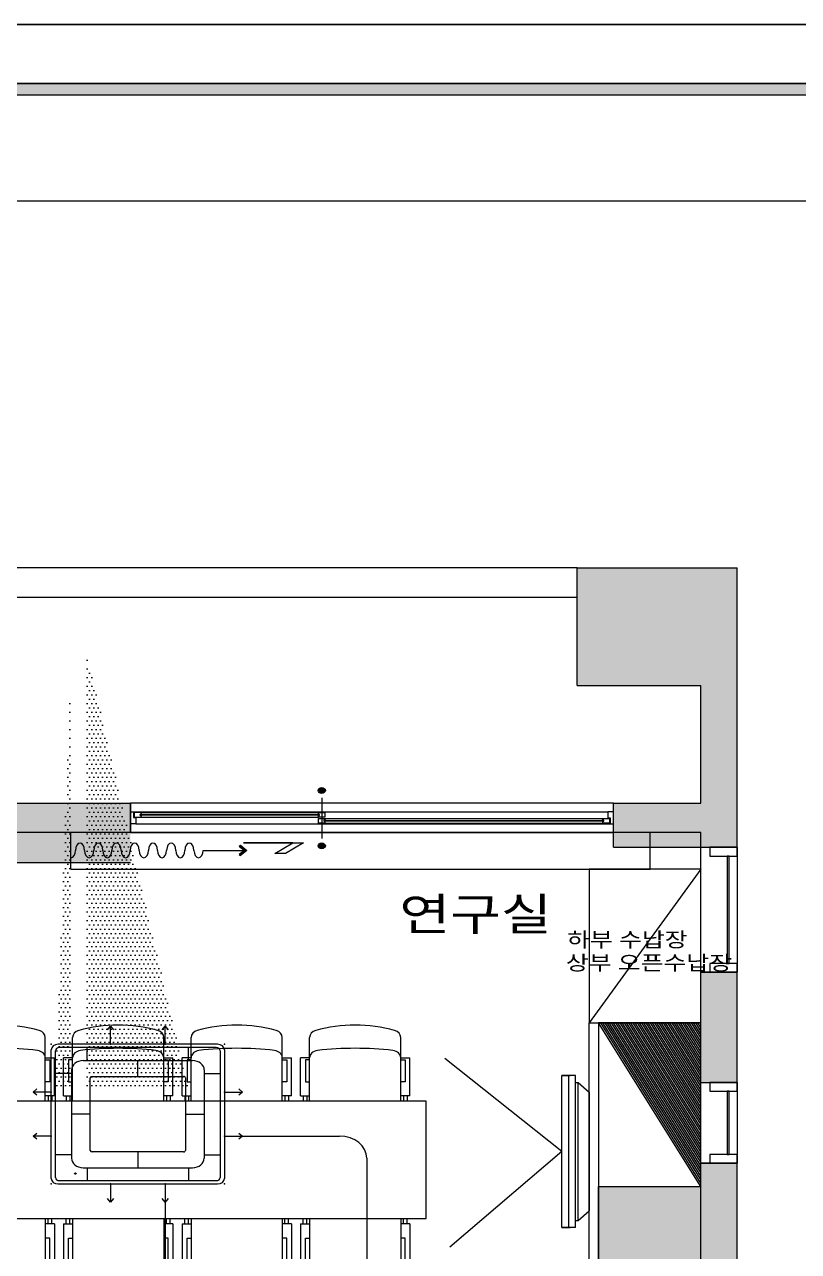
# Model space of a CAD drawing. Extents: x 11551484 to 2613213153046, y -2602833546311 to 14142.
# Drawn here: x 1302464178022 to 1302945120093, y -1300939461272 to -1300177380088 of the extents above; entities that cross this region are included whole.
import ezdxf
from ezdxf.enums import TextEntityAlignment as Align

# ---------------------------------------------------------------- set-up
doc = ezdxf.new("R2010")
doc.units = 0
doc.header["$LTSCALE"] = 1000
doc.header["$MEASUREMENT"] = 0
doc.header["$PDMODE"] = 35
doc.layers.get('0').update_dxf_attribs({"linetype": 'CONTINUOUS'})
doc.layers.get('DEFPOINTS').update_dxf_attribs({"linetype": 'CONTINUOUS'})
doc.layers.add('01-15活动家俱', color=136, linetype='CONTINUOUS', lineweight=15)
for name, color, linetype in [('01. F-소품', 3, 'CONTINUOUS'), ('03-TEXT', 3, 'CONTINUOUS'), ('2CONTINUOUS', 2, 'CONTINUOUS'), ('3 가구-붙박이', 6, 'CONTINUOUS'), ('8.패턴선', 8, 'CONTINUOUS'), ('C-WIN', 4, 'CONTINUOUS'), ('CO-DOOR', 8, 'CONTINUOUS'), ('DVM_DRAIN', 5, 'CONTINUOUS'), ('DVM_FLOOR', 2, 'CONTINUOUS'), ('DVM_INDOOR', 7, 'CONTINUOUS'), ('DVM_PIPE', 3, 'CONTINUOUS'), ('DVM_ROOM', 2, 'CONTINUOUS'), ('DVM_UNIT_BP', 7, 'CONTINUOUS'), ('DVM_UNIT_DP', 4, 'CONTINUOUS'), ('DVM_UNIT_LP', 3, 'CONTINUOUS'), ('F-SYM', 7, 'CONTINUOUS'), ('FINISH', 6, 'CONTINUOUS'), ('FORM(YOURNAME)-11', 1, 'CONTINUOUS'), ('PUB_HATCH', 8, 'CONTINUOUS'), ('wall', 3, 'CONTINUOUS')]:
    doc.layers.add(name, color=color, linetype=linetype)
doc.styles.add('YOURNAME', font='HY울릉도M.TTF')
doc.styles.add('맑은 고딕', font='malgun.ttf')
pattern_1 = [(45, (-34694.73136349209, 110.657652541995), (-35.35533905932738, 35.35533905932738), [])]

# ---------------------------------------------------------------- blocks, each defined once
blk = doc.blocks.new('FORM-PLAN')
at = {"layer": 'FORM(YOURNAME)-11'}
h = blk.add_hatch(color=256, dxfattribs=at)
h.dxf.hatch_style = 1
h.paths.add_polyline_path([(-71444.19472955167, 55115.20299354196), (10555.80527044833, 55115.20299354196), (10555.80527044833, 54915.20299354196), (-71444.19472955167, 54915.20299354196)])
h.paths.add_polyline_path([(-71444.19472955167, -2084.797006458044), (10555.80527044833, -2084.797006458044), (10555.80527044833, -2284.797006458044), (-71444.19472955167, -2284.797006458044)])
at = {"layer": 'DEFPOINTS', "color": 158}
blk.add_lwpolyline([(-71444.19472955167, -2284.797006458044), (10555.80527044833, -2284.797006458044), (10555.80527044833, 55115.20299354196), (-71444.19472955167, 55115.20299354196)], close=True, dxfattribs=at)
at = {"layer": 'DEFPOINTS'}
blk.add_lwpolyline([(-69444.19472955167, 53115.20299354196), (-64.19472955167294, 53115.20299354196), (-64.19472955167294, 1215.202993541956), (-69444.19472955167, 1215.202993541956)], close=True, dxfattribs=at)
at = {"layer": 'FORM(YOURNAME)-11', "color": 250}
blk.add_lwpolyline([(-72444.19472955167, -3284.797006458044), (11555.80527044833, -3284.797006458044), (11555.80527044833, 56115.20299354196), (-72444.19472955167, 56115.20299354196)], close=True, dxfattribs=at)
at = {"layer": 'FORM(YOURNAME)-11'}
blk.add_lwpolyline([(-71444.19472955167, 55115.20299354196), (10555.80527044833, 55115.20299354196), (10555.80527044833, 54915.20299354196), (-71444.19472955167, 54915.20299354196)], close=True, dxfattribs=at)
at = {"layer": 'FORM(YOURNAME)-11', "color": 3, "style": 'YOURNAME'}
for tag, height, p in [('1', 450.5000000000001, (9905.305270452052, 18187.70299354196)), ('2', 450.5000000000001, (9905.305270452052, 17544.13156496733)), ('3', 450.5000000000001, (9905.305270452052, 16256.98870782554)), ('4', 450.5000000000001, (9905.305270452052, 14326.27442210913)), ('5', 514.8571428571429, (9905.305270452052, 12009.41727925837)), ('6', 514.8571428571429, (9905.305270452052, 9756.91727925837)), ('7', 514.8571428571429, (9905.305270452052, 7504.41727925837)), ('8', 514.8571428571429, (9905.305270452052, 5251.91727925837)), ('9', 514.8571428571429, (9905.305270452052, 2999.41727925837)), ('10', 514.8571428571429, (5655.016930028796, 811.274422109127)), ('11', 514.8571428571429, (9905.305270452052, 746.9172792583704)), ('12', 514.8571428571429, (5655.016930028796, -1441.225577890873)), ('13', 514.8571428571429, (9905.305270452052, -1441.225577890873))]:
    blk.add_attdef(tag, text='', height=height, dxfattribs=at).set_placement(p, align=Align.MIDDLE_RIGHT)
blk = doc.blocks.new('FFSFDF')
at = {"layer": '01. F-소품'}
blk.add_hatch(color=8, dxfattribs=at).paths.add_polyline_path([(1567672.875535599, 1746751.144263355), (1567679.946603411, 1746744.073195543), (1567715.30194247, 1746779.428534603), (1567679.946603411, 1746814.783873662), (1567672.875535599, 1746807.71280585), (1567701.159806846, 1746779.428534603)])
at = {"layer": '01. F-소품', "color": 8}
for p, q in [((1567672.875535599, 1746807.71280585), (1567679.946603411, 1746814.783873662)), ((1567474.763190625, 1746779.428534603), (1567701.159806846, 1746779.428534603)), ((1567672.875535599, 1746751.144263355), (1567679.946603411, 1746744.073195543))]:
    blk.add_line(p, q, dxfattribs=at)
for points in [[(1567672.875535599, 1746807.71280585), (1567701.159806846, 1746779.428534603), (1567672.875535599, 1746751.144263355)], [(1567679.946603411, 1746814.783873662), (1567715.30194247, 1746779.428534603), (1567679.946603411, 1746744.073195543)]]:
    blk.add_lwpolyline(points, dxfattribs=at)
for centre, start_param, end_param in [((1566799.763190625, 1746779.428534603), 1.570796326794897, 4.71238898038469), ((1566899.763190625, 1746779.428534603), 1.570796326794897, 4.71238898038469), ((1566999.763190625, 1746779.428534603), 1.570796326794897, 4.71238898038469), ((1567099.763190625, 1746779.428534603), 1.570796326794897, 4.71238898038469), ((1567199.763190625, 1746779.428534603), 1.570796326794897, 4.71238898038469), ((1567299.763190625, 1746779.428534603), 1.570796326794897, 4.71238898038469), ((1567399.763190625, 1746779.428534603), 1.570796326794897, 4.71238898038469), ((1566749.763190625, 1746779.428534603), 6.283185307179586, 7.853981633974483), ((1566849.763190625, 1746779.428534603), 4.71238898038469, 7.853981633974483), ((1566949.763190625, 1746779.428534603), 4.71238898038469, 7.853981633974483), ((1567049.763190625, 1746779.428534603), 4.71238898038469, 7.853981633974483), ((1567149.763190625, 1746779.428534603), 4.71238898038469, 7.853981633974483), ((1567249.763190625, 1746779.428534603), 4.71238898038469, 7.853981633974483), ((1567349.763190625, 1746779.428534603), 4.71238898038469, 7.853981633974483), ((1567449.763190625, 1746779.428534603), 4.71238898038469, 7.853981633974483)]:
    blk.add_ellipse(centre, major_axis=(-3.061616997868383e-15, -50), ratio=0.5, start_param=start_param, end_param=end_param, dxfattribs=at)
blk = doc.blocks.new('flooor')
at = {"layer": '8.패턴선', "ltscale": 30}
h = blk.add_hatch(color=256, dxfattribs=at)
h.dxf.hatch_style = 1
h.paths.add_polyline_path([(11507656.7974163, -14172891.8045588), (11491856.7974163, -14172891.8045588), (11491856.7974163, -14188496.8045588), (11492056.79741629, -14188496.8045588), (11492056.7974163, -14187881.8045588), (11492216.7974163, -14187881.8045588), (11492216.7974163, -14187096.8045588), (11492056.7974163, -14187096.8045588), (11492056.7974163, -14177741.8045588), (11494956.7974163, -14177741.8045588), (11494956.7974163, -14177541.8045588), (11492056.7974163, -14177541.8045588), (11492056.7974163, -14173091.8045588), (11494756.7974163, -14173091.8045588), (11494756.79741629, -14176541.8045588), (11494956.79741629, -14176541.8045588), (11494956.7974163, -14173091.8045588), (11500056.79741629, -14173091.8045588), (11500056.7974163, -14176141.8045588), (11500256.7974163, -14176141.8045588), (11500256.79741629, -14173091.8045588), (11503456.79741629, -14173091.8045588), (11503456.7974163, -14176141.8045588), (11503656.7974163, -14176141.8045588), (11503656.7974163, -14175391.8045588), (11504256.7974163, -14175391.80455879), (11504256.7974163, -14175302.32121792), (11504246.7974163, -14175302.32121792), (11504246.7974163, -14175262.32121792), (11504256.7974163, -14175191.8045588), (11503656.79741629, -14175191.8045588), (11503656.7974163, -14173091.8045588), (11505856.7974163, -14173091.8045588), (11505856.7974163, -14175191.8045588), (11505256.7974163, -14175191.8045588), (11505256.7974163, -14175262.32121792), (11505266.7974163, -14175262.32121792), (11505266.7974163, -14175316.8045588), (11505256.7974163, -14175316.8045588), (11505256.7974163, -14175391.8045588), (11506056.79741629, -14175391.8045588), (11506056.7974163, -14174896.8045588), (11509204.79741629, -14174896.8045588), (11509204.79741629, -14174491.8045588), (11506056.7974163, -14174491.8045588), (11506056.7974163, -14173091.8045588), (11507656.7974163, -14173091.8045588)])
h.paths.add_polyline_path([(11499856.7974163, -14177741.8045588), (11504356.7974163, -14177741.8045588), (11504356.7974163, -14177541.8045588), (11499106.7974163, -14177541.8045588), (11499106.7974163, -14177566.8045588), (11499106.7974163, -14177716.8045588), (11499106.7974163, -14177741.8045588), (11499106.7974163, -14177991.8045588), (11499856.7974163, -14177991.8045588)], flags=17)
h.paths.add_polyline_path([(11506136.79741629, -14177541.8045588), (11505856.79741629, -14177541.8045588), (11505356.7974163, -14177541.8045588), (11505356.7974163, -14177741.8045588), (11505356.7974163, -14178051.8045588), (11506136.79741629, -14178051.8045588)], flags=17)
h.paths.add_polyline_path([(11512534.7974163, -14172891.8045588), (11511656.7974163, -14172891.8045588), (11511656.7974163, -14173091.8045588), (11511656.7974163, -14173691.8045588), (11512334.7974163, -14173691.8045588), (11512334.7974163, -14174491.8045588), (11511854.79741629, -14174491.8045588), (11511854.79741629, -14174791.8045588), (11512334.7974163, -14174791.8045588), (11512334.7974163, -14174791.8045588), (11512534.7974163, -14174791.8045588)])
h.paths.add_polyline_path([(11512534.7974163, -14175641.8045588), (11512384.79741628, -14175641.8045588), (11512334.7974163, -14175641.8045588), (11512334.79741629, -14176391.8045588), (11512534.7974163, -14176391.8045588)])
h.paths.add_polyline_path([(11512534.7974163, -14176941.8045588), (11512384.7974163, -14176941.8045588), (11512334.79741629, -14176941.8045588), (11512334.7974163, -14177100.8045588), (11511772.7974163, -14177100.8045588), (11511772.7974163, -14177941.8045588), (11512334.7974163, -14177941.8045588), (11512334.7974163, -14178041.8045588), (11512534.7974163, -14178041.8045588)])
h.paths.add_polyline_path([(11512534.7974163, -14179271.8045588), (11512384.7974163, -14179271.8045588), (11512334.7974163, -14179271.8045588), (11512334.7974163, -14179836.8045588), (11512534.7974163, -14179836.8045588)])
h.paths.add_polyline_path([(11512256.7974163, -14184446.8045588), (11511656.7974163, -14184446.8045588), (11511656.7974163, -14185146.8045588), (11512256.7974163, -14185146.8045588)])
h.paths.add_polyline_path([(11507213.7974163, -14187066.8045588), (11506733.7974163, -14187066.8045588), (11506733.7974163, -14187846.8045588), (11507213.7974163, -14187846.8045588)], flags=17)
h.paths.add_polyline_path([(11499706.7974163, -14186781.8045588), (11499221.7974163, -14186781.8045588), (11499221.7974163, -14187556.8045588), (11499706.7974163, -14187556.8045588)], flags=17)
at = {"layer": 'C-WIN', "ltscale": 30}
h = blk.add_hatch(color=256, dxfattribs=at)
h.dxf.hatch_style = 1
edge = h.paths.add_edge_path()
edge.add_arc((11510254.79741629, -14174405.67259649), 20, 0, 360)
h = blk.add_hatch(color=256, dxfattribs=at)
h.dxf.hatch_style = 1
edge = h.paths.add_edge_path()
edge.add_arc((11510254.79741629, -14174782.67947588), 20, 0, 360, ccw=False)
at = {"layer": '2CONTINUOUS', "ltscale": 30}
for p, q in [((11511656.7974163, -14172891.8045588), (11512534.7974163, -14172891.8045588)), ((11511656.7974163, -14173691.8045588), (11511656.7974163, -14172891.8045588)), ((11512534.7974163, -14174791.8045588), (11512534.7974163, -14172891.8045588)), ((11511656.79741629, -14173691.8045588), (11512334.79741629, -14173691.8045588)), ((11512334.7974163, -14174491.8045588), (11512334.7974163, -14173691.8045588)), ((11506056.7974163, -14174491.8045588), (11509204.79741629, -14174491.8045588)), ((11509204.79741629, -14174691.8045588), (11509204.79741629, -14174491.8045588)), ((11511854.79741629, -14174491.8045588), (11512334.7974163, -14174491.8045588)), ((11511854.79741629, -14174791.8045588), (11511854.79741629, -14174491.8045588)), ((11511854.7974163, -14174791.8045588), (11512334.79741629, -14174791.8045588)), ((11512334.7974163, -14174791.8045588), (11512534.7974163, -14174791.8045588)), ((11506056.7974163, -14174896.8045588), (11509204.79741629, -14174896.8045588)), ((11512334.79741629, -14176391.8045588), (11512334.7974163, -14175641.8045588)), ((11512334.7974163, -14175641.8045588), (11512534.7974163, -14175641.8045588)), ((11512534.7974163, -14176391.8045588), (11512534.7974163, -14175641.8045588)), ((11512334.7974163, -14176391.8045588), (11512534.7974163, -14176391.8045588)), ((11512334.7974163, -14177100.8045588), (11512334.79741629, -14176941.8045588)), ((11512334.7974163, -14176941.8045588), (11512534.7974163, -14176941.8045588)), ((11512534.7974163, -14178041.8045588), (11512534.7974163, -14176941.8045588)), ((11511772.7974163, -14177100.8045588), (11512334.7974163, -14177100.8045588)), ((11511772.7974163, -14177941.8045588), (11511772.7974163, -14177100.8045588))]:
    blk.add_line(p, q, dxfattribs=at)
at = {"layer": 'C-WIN', "ltscale": 30}
for p, q in [((11510254.79741629, -14174455.67259649), (11510254.79741629, -14174732.67947588)), ((11509222.23304877, -14174551.8045588), (11511824.79741629, -14174551.80455879)), ((11509234.79741629, -14174592.89203416), (11509234.79741629, -14174590.8045588)), ((11509263.87540355, -14174556.75779859), (11510237.29741629, -14174556.75779859)), ((11509263.87540355, -14174586.75779859), (11510237.29741629, -14174586.75779859)), ((11510272.33355328, -14174597.12033679), (11511796.09271743, -14174597.12033678)), ((11509234.79741629, -14174631.8045588), (11511837.36178382, -14174631.80455879)), ((11510272.33355328, -14174627.12033679), (11511796.09271743, -14174627.12033678))]:
    blk.add_line(p, q, dxfattribs=at)
for points in [[(11507656.7974163, -14173091.8045588), (11511656.7974163, -14173091.8045588), (11511656.7974163, -14172891.8045588), (11507656.7974163, -14172891.8045588)], [(11509204.79741629, -14174691.8045588), (11511854.79741629, -14174691.8045588), (11511854.79741629, -14174491.8045588), (11509204.79741629, -14174491.8045588)], [(11509258.32870718, -14174568.53369275), (11509263.87540355, -14174566.75779859), (11509263.87540355, -14174556.75779859), (11509225.87540355, -14174556.75779859), (11509225.87540355, -14174586.75779859), (11509263.87540355, -14174586.75779859), (11509263.87540355, -14174576.75779859), (11509258.32870718, -14174574.98190442)], [(11510242.84411266, -14174568.53369275), (11510237.29741629, -14174566.75779859), (11510237.29741629, -14174556.75779859), (11510272.29741629, -14174556.75779859), (11510272.29741629, -14174586.75779859), (11510237.29741629, -14174586.75779859), (11510237.29741629, -14174576.75779859), (11510242.84411266, -14174574.98190442)], [(11510272.33355328, -14174627.12033679), (11510237.33355328, -14174627.12033679), (11510237.33355328, -14174597.12033679), (11510272.33355328, -14174597.12033679), (11510272.33355328, -14174607.12033679), (11510266.78685691, -14174608.89623096), (11510266.78685691, -14174615.34444263), (11510272.33355328, -14174617.12033679)], [(11511799.57391632, -14174614.12033678), (11510268.8523544, -14174614.12033679), (11510268.8523544, -14174610.12033679), (11511799.57391632, -14174610.12033678)], [(11511796.09271743, -14174607.12033678), (11511796.09271743, -14174597.12033678), (11511834.09271743, -14174597.12033678), (11511834.09271743, -14174627.12033678), (11511796.09271743, -14174627.12033678), (11511796.09271743, -14174617.12033678), (11511801.6394138, -14174615.34444262), (11511801.6394138, -14174608.89623095)], [(11512334.7974163, -14174791.8045588), (11512534.7974163, -14174791.8045588), (11512534.7974163, -14175641.8045588), (11512334.7974163, -14175641.8045588)], [(11512534.79741629, -14174851.8045588), (11512534.79741629, -14174791.8045588), (11512384.79741628, -14174791.8045588), (11512384.79741628, -14174851.8045588)], [(11512479.7974163, -14175581.8045588), (11512489.79741629, -14175581.8045588), (11512489.79741629, -14174851.8045588), (11512479.7974163, -14174851.8045588)], [(11512534.7974163, -14175641.8045588), (11512534.7974163, -14175581.8045588), (11512384.79741628, -14175581.8045588), (11512384.79741628, -14175641.8045588)], [(11512334.79741629, -14176391.8045588), (11512534.7974163, -14176391.8045588), (11512534.7974163, -14176941.8045588), (11512334.79741629, -14176941.8045588)], [(11512534.79741629, -14176451.8045588), (11512534.79741629, -14176391.8045588), (11512384.79741629, -14176391.8045588), (11512384.79741629, -14176451.8045588)], [(11512479.79741629, -14176881.8045588), (11512489.79741628, -14176881.8045588), (11512489.79741628, -14176451.8045588), (11512479.79741629, -14176451.8045588)], [(11512534.7974163, -14176941.8045588), (11512534.7974163, -14176881.8045588), (11512384.7974163, -14176881.8045588), (11512384.7974163, -14176941.8045588)]]:
    blk.add_lwpolyline(points, close=True, dxfattribs=at)
for points in [[(11509204.79741629, -14174560.8045588), (11509204.79741629, -14174551.8045588), (11509222.23304877, -14174551.8045588), (11509222.23304877, -14174590.8045588), (11509234.79741629, -14174590.8045588), (11509234.79741629, -14174631.8045588), (11509204.79741629, -14174631.8045588), (11509204.79741629, -14174622.8045588)], [(11511854.79741629, -14174560.88410936), (11511854.79741629, -14174551.80455879), (11511824.79741629, -14174551.80455879), (11511824.79741629, -14174592.88410936), (11511837.36178382, -14174592.88410936), (11511837.36178382, -14174631.80455879), (11511854.79741629, -14174631.80455879), (11511854.79741629, -14174622.88410936)], [(11510240.77861518, -14174573.75779859), (11509260.39420466, -14174573.75779859), (11509260.39420466, -14174569.75779859), (11510240.77861518, -14174569.75779859), (11510240.77861518, -14174573.75779859), (11510240.77861518, -14174569.75779859)], [(11509263.87540355, -14174565.96609551), (11509266.62153966, -14174567.34864787), (11509267.14806871, -14174568.33618527), (11509267.69467949, -14174569.75779859)], [(11509263.87540355, -14174577.54950166), (11509266.62153966, -14174576.1669493), (11509267.14806871, -14174575.1794119), (11509267.69467949, -14174573.75779859)], [(11510237.29741629, -14174565.96609551), (11510234.55128018, -14174567.34864787), (11510234.02475113, -14174568.33618527), (11510233.47814036, -14174569.75779859)], [(11510237.29741629, -14174577.54950166), (11510234.55128018, -14174576.1669493), (11510234.02475113, -14174575.1794119), (11510233.47814036, -14174573.75779859)], [(11510272.33355328, -14174606.32863372), (11510275.0796894, -14174607.71118608), (11510275.60621844, -14174608.69872348), (11510276.15282922, -14174610.12033679)], [(11510272.33355328, -14174617.91203987), (11510275.0796894, -14174616.52948751), (11510275.60621844, -14174615.54195011), (11510276.15282922, -14174614.12033679)], [(11511796.09271743, -14174606.32863371), (11511793.34658132, -14174607.71118607), (11511792.82005227, -14174608.69872347), (11511792.27344149, -14174610.12033678)], [(11511796.09271743, -14174617.91203986), (11511793.34658132, -14174616.5294875), (11511792.82005227, -14174615.5419501), (11511792.27344149, -14174614.12033678)]]:
    blk.add_lwpolyline(points, dxfattribs=at)
for centre in [(11510254.79741629, -14174405.67259649), (11510254.79741629, -14174782.67947588)]:
    blk.add_circle(centre, 20, dxfattribs=at)
at = {"layer": 'CO-DOOR', "color": 1}
blk.add_lwpolyline([(11509825.61709428, -14174761.8045588), (11510154.79741629, -14174761.8045588), (11510056.18275684, -14174834.0885344), (11509997.8472871, -14174834.0885344), (11510096.46194656, -14174761.8045588), (11509825.61709428, -14174761.8045588)], close=True, dxfattribs=at)
blk = doc.blocks.new('YQB11083359')
at = {"layer": '01-15活动家俱'}
for p, q in [((-246.3511277741054, 9.845031825825572), (396.3541379913221, 641.6188070599455)), ((-334.4116230913787, 478.8038854698534), (-396.3541379913804, 414.0574625724694)), ((-321.3546201636782, 478.8039827067986), (-334.4116230913787, 478.8038854698534)), ((-334.404638306587, -459.1151333601446), (-334.4116230913787, 478.8038854698534)), ((-321.3549816499581, 527.3444732772768), (-246.3549816520536, 527.3450318104586)), ((-321.3472738926648, -507.6555266939685), (-321.3549816499581, 527.3444732772768)), ((-246.3549816520536, 527.3450318104586), (-291.354981650773, 527.3446966905612)), ((-283.7589956411975, -507.6552467688452), (-283.766703398549, 527.3447532012942)), ((-246.3472738947021, -507.6549681596807), (-246.3549816520536, 527.3450318104586)), ((-396.3541379913804, 414.0574625724694), (-396.3481175470515, -394.3696330551757)), ((-246.3511277741054, 9.845031825825572), (369.5907359427657, -641.6188070600037)), ((-334.404638306587, -459.1151333601446), (-396.3481175470515, -394.3696330551757)), ((-321.3476353789447, -459.1150361232576), (-334.404638306587, -459.1151333601446)), ((-321.3472738926648, -507.6555266939685), (-246.3472738947021, -507.6549681596807)), ((-246.3472738947021, -507.6549681596807), (-291.3472738934797, -507.6553032795782))]:
    blk.add_line(p, q, dxfattribs=at)
blk = doc.blocks.new('sadfdfd')
at = {"layer": 'PUB_HATCH'}
for p, q in [((11465892.1180581, -14222785.02035617), (11465892.1180581, -14222352.41054059)), ((11466392.11805861, -14222785.02035617), (11466392.11805861, -14222352.41054059)), ((11466542.1180581, -14222785.02035617), (11466542.1180581, -14222352.41054059)), ((11467042.11805861, -14222785.02035617), (11467042.11805861, -14222352.41054059)), ((11467192.1180581, -14222785.02035617), (11467192.1180581, -14222352.41054059)), ((11467692.11805861, -14222785.02035617), (11467692.11805861, -14222352.41054059)), ((11467842.11805861, -14222785.02035617), (11467842.11805861, -14222352.41054059)), ((11468342.11805912, -14222785.02035617), (11468342.11805912, -14222352.41054059)), ((11468492.1180581, -14222785.02035617), (11468492.1180581, -14222352.41054059)), ((11468992.11805861, -14222785.02035617), (11468992.11805861, -14222352.41054059)), ((11465842.1180581, -14222748.84596582), (11465842.1180581, -14222490.67103066)), ((11465892.1180581, -14222490.67103066), (11465842.1180581, -14222490.67103066)), ((11465892.1180581, -14222490.67103066), (11465842.1180581, -14222490.67103066)), ((11465892.1180581, -14222504.85851016), (11465869.98809329, -14222504.85851016)), ((11465869.98809329, -14222504.85851016), (11465869.98809329, -14222653.2366196)), ((11465892.1180581, -14222504.85851016), (11465869.98809329, -14222504.85851016)), ((11466392.11805856, -14222785.02035617), (11466392.11805856, -14222490.67103066)), ((11466392.11805856, -14222490.67103066), (11466442.11805861, -14222490.67103066)), ((11466392.11805856, -14222504.85851016), (11466416.56834508, -14222504.85851016)), ((11466416.56834508, -14222504.85851016), (11466416.56834508, -14222653.23661959)), ((11466442.11805861, -14222748.84596582), (11466442.11805861, -14222490.67103066)), ((11466492.1180581, -14222748.84596582), (11466492.1180581, -14222490.67103066)), ((11466542.1180581, -14222490.67103066), (11466492.1180581, -14222490.67103066)), ((11466542.1180581, -14222490.67103066), (11466492.1180581, -14222490.67103066)), ((11466542.1180581, -14222504.85851016), (11466519.98809329, -14222504.85851016)), ((11466519.98809329, -14222504.85851016), (11466519.98809329, -14222653.2366196)), ((11466542.1180581, -14222504.85851016), (11466519.98809329, -14222504.85851016)), ((11467042.11805856, -14222785.02035617), (11467042.11805856, -14222490.67103066)), ((11467042.11805856, -14222490.67103066), (11467092.11805861, -14222490.67103066)), ((11467042.11805856, -14222504.85851016), (11467066.56834508, -14222504.85851016)), ((11467066.56834508, -14222504.85851016), (11467066.56834508, -14222653.23661959)), ((11467092.11805861, -14222748.84596582), (11467092.11805861, -14222490.67103066)), ((11467142.1180581, -14222748.84596582), (11467142.1180581, -14222490.67103066)), ((11467192.1180581, -14222490.67103066), (11467142.1180581, -14222490.67103066)), ((11467192.1180581, -14222490.67103066), (11467142.1180581, -14222490.67103066)), ((11467192.1180581, -14222504.85851016), (11467169.98809329, -14222504.85851016)), ((11467169.98809329, -14222504.85851016), (11467169.98809329, -14222653.2366196)), ((11467192.1180581, -14222504.85851016), (11467169.98809329, -14222504.85851016)), ((11467692.11805856, -14222785.02035617), (11467692.11805856, -14222490.67103066)), ((11467692.11805856, -14222490.67103066), (11467742.11805861, -14222490.67103066)), ((11467692.11805856, -14222504.85851016), (11467716.56834508, -14222504.85851016)), ((11467716.56834508, -14222504.85851016), (11467716.56834508, -14222653.23661959)), ((11467742.11805861, -14222748.84596582), (11467742.11805861, -14222490.67103066)), ((11467792.11805861, -14222748.84596582), (11467792.11805861, -14222490.67103066)), ((11467842.11805861, -14222490.67103066), (11467792.11805861, -14222490.67103066)), ((11467842.11805861, -14222490.67103066), (11467792.11805861, -14222490.67103066)), ((11467842.11805861, -14222504.85851016), (11467819.9880938, -14222504.85851016)), ((11467819.9880938, -14222504.85851016), (11467819.9880938, -14222653.2366196)), ((11467842.11805861, -14222504.85851016), (11467819.9880938, -14222504.85851016)), ((11468342.11805907, -14222785.02035617), (11468342.11805907, -14222490.67103066)), ((11468342.11805907, -14222490.67103066), (11468392.11805912, -14222490.67103066)), ((11468342.11805907, -14222504.85851016), (11468366.56834559, -14222504.85851016)), ((11468366.56834559, -14222504.85851016), (11468366.56834559, -14222653.23661959)), ((11468392.11805912, -14222748.84596582), (11468392.11805912, -14222490.67103066)), ((11468442.1180581, -14222748.84596582), (11468442.1180581, -14222490.67103066)), ((11468492.1180581, -14222490.67103066), (11468442.1180581, -14222490.67103066)), ((11468492.1180581, -14222490.67103066), (11468442.1180581, -14222490.67103066)), ((11468492.1180581, -14222504.85851016), (11468469.98809329, -14222504.85851016)), ((11468469.98809329, -14222504.85851016), (11468469.98809329, -14222653.2366196)), ((11468492.1180581, -14222504.85851016), (11468469.98809329, -14222504.85851016)), ((11468992.11805856, -14222785.02035617), (11468992.11805856, -14222490.67103066)), ((11468992.11805856, -14222490.67103066), (11469042.11805861, -14222490.67103066)), ((11468992.11805856, -14222504.85851016), (11469016.56834508, -14222504.85851016)), ((11469016.56834508, -14222504.85851016), (11469016.56834508, -14222653.23661959)), ((11469042.11805861, -14222748.84596582), (11469042.11805861, -14222490.67103066)), ((11465869.98809329, -14222653.2366196), (11465892.1180581, -14222653.2366196)), ((11466416.56834508, -14222653.23661959), (11466392.11805856, -14222653.23661959)), ((11466519.98809329, -14222653.2366196), (11466542.1180581, -14222653.2366196)), ((11467066.56834508, -14222653.23661959), (11467042.11805856, -14222653.23661959)), ((11467169.98809329, -14222653.2366196), (11467192.1180581, -14222653.2366196)), ((11467716.56834508, -14222653.23661959), (11467692.11805856, -14222653.23661959)), ((11467819.9880938, -14222653.2366196), (11467842.11805861, -14222653.2366196)), ((11468366.56834559, -14222653.23661959), (11468342.11805907, -14222653.23661959)), ((11468469.98809329, -14222653.2366196), (11468492.1180581, -14222653.2366196)), ((11469016.56834508, -14222653.23661959), (11468992.11805856, -14222653.23661959)), ((11465842.1180581, -14222748.84596582), (11465892.1180581, -14222748.84596582)), ((11465857.1180579, -14222748.84596582), (11465857.1180579, -14222785.02035617)), ((11465877.11805805, -14222748.84596582), (11465877.11805805, -14222785.02035617)), ((11466442.11805861, -14222748.84596582), (11466392.11805856, -14222748.84596582)), ((11466407.11805859, -14222748.84596582), (11466407.11805858, -14222785.02035617)), ((11466427.1180586, -14222748.84596582), (11466427.1180586, -14222785.02035617)), ((11466492.1180581, -14222748.84596582), (11466542.1180581, -14222748.84596582)), ((11466507.1180579, -14222748.84596582), (11466507.1180579, -14222785.02035617)), ((11466527.11805805, -14222748.84596582), (11466527.11805805, -14222785.02035617)), ((11467092.11805861, -14222748.84596582), (11467042.11805856, -14222748.84596582)), ((11467057.11805859, -14222748.84596582), (11467057.11805858, -14222785.02035617)), ((11467077.1180586, -14222748.84596582), (11467077.1180586, -14222785.02035617)), ((11467142.1180581, -14222748.84596582), (11467192.1180581, -14222748.84596582)), ((11467157.1180579, -14222748.84596582), (11467157.1180579, -14222785.02035617)), ((11467177.11805805, -14222748.84596582), (11467177.11805805, -14222785.02035617)), ((11467742.11805861, -14222748.84596582), (11467692.11805856, -14222748.84596582)), ((11467707.11805859, -14222748.84596582), (11467707.11805858, -14222785.02035617)), ((11467727.1180586, -14222748.84596582), (11467727.1180586, -14222785.02035617)), ((11467792.11805861, -14222748.84596582), (11467842.11805861, -14222748.84596582)), ((11467807.11805841, -14222748.84596582), (11467807.11805841, -14222785.02035617)), ((11467827.11805856, -14222748.84596582), (11467827.11805856, -14222785.02035617)), ((11468392.11805912, -14222748.84596582), (11468342.11805907, -14222748.84596582)), ((11468357.11805909, -14222748.84596582), (11468357.11805909, -14222785.02035617)), ((11468377.1180591, -14222748.84596582), (11468377.1180591, -14222785.02035617)), ((11468442.1180581, -14222748.84596582), (11468492.1180581, -14222748.84596582)), ((11468457.1180579, -14222748.84596582), (11468457.1180579, -14222785.02035617)), ((11468477.11805805, -14222748.84596582), (11468477.11805805, -14222785.02035617)), ((11469042.11805861, -14222748.84596582), (11468992.11805856, -14222748.84596582)), ((11469007.11805859, -14222748.84596582), (11469007.11805858, -14222785.02035617)), ((11469027.1180586, -14222748.84596582), (11469027.1180586, -14222785.02035617)), ((11465857.1180579, -14223621.19474652), (11465857.1180579, -14223585.02035617)), ((11465877.11805805, -14223621.19474652), (11465877.11805805, -14223585.02035617)), ((11465892.1180581, -14223585.02035617), (11465892.1180581, -14224017.63017175)), ((11466392.11805856, -14223585.02035617), (11466392.11805856, -14223879.36968168)), ((11466392.11805861, -14223585.02035617), (11466392.11805861, -14224017.63017175)), ((11466407.11805859, -14223621.19474652), (11466407.11805858, -14223585.02035617)), ((11466427.1180586, -14223621.19474652), (11466427.1180586, -14223585.02035617)), ((11466507.1180579, -14223621.19474652), (11466507.1180579, -14223585.02035617)), ((11466527.11805805, -14223621.19474652), (11466527.11805805, -14223585.02035617)), ((11466542.1180581, -14223585.02035617), (11466542.1180581, -14224017.63017175)), ((11467042.11805856, -14223585.02035617), (11467042.11805856, -14223879.36968168)), ((11467042.11805861, -14223585.02035617), (11467042.11805861, -14224017.63017175)), ((11467057.11805859, -14223621.19474652), (11467057.11805858, -14223585.02035617)), ((11467077.1180586, -14223621.19474652), (11467077.1180586, -14223585.02035617)), ((11467157.1180579, -14223621.19474652), (11467157.1180579, -14223585.02035617)), ((11467177.11805805, -14223621.19474652), (11467177.11805805, -14223585.02035617)), ((11467192.1180581, -14223585.02035617), (11467192.1180581, -14224017.63017175)), ((11467692.11805856, -14223585.02035617), (11467692.11805856, -14223879.36968168)), ((11467692.11805861, -14223585.02035617), (11467692.11805861, -14224017.63017175)), ((11467707.11805859, -14223621.19474652), (11467707.11805858, -14223585.02035617)), ((11467727.1180586, -14223621.19474652), (11467727.1180586, -14223585.02035617)), ((11467807.11805841, -14223621.19474652), (11467807.11805841, -14223585.02035617)), ((11467827.11805856, -14223621.19474652), (11467827.11805856, -14223585.02035617)), ((11467842.11805861, -14223585.02035617), (11467842.11805861, -14224017.63017175)), ((11468342.11805907, -14223585.02035617), (11468342.11805907, -14223879.36968168)), ((11468342.11805912, -14223585.02035617), (11468342.11805912, -14224017.63017175)), ((11468357.11805909, -14223621.19474652), (11468357.11805909, -14223585.02035617)), ((11468377.1180591, -14223621.19474652), (11468377.1180591, -14223585.02035617)), ((11468457.1180579, -14223621.19474652), (11468457.1180579, -14223585.02035617)), ((11468477.11805805, -14223621.19474652), (11468477.11805805, -14223585.02035617)), ((11468492.1180581, -14223585.02035617), (11468492.1180581, -14224017.63017175)), ((11468992.11805856, -14223585.02035617), (11468992.11805856, -14223879.36968168)), ((11468992.11805861, -14223585.02035617), (11468992.11805861, -14224017.63017175)), ((11469007.11805859, -14223621.19474652), (11469007.11805858, -14223585.02035617)), ((11469027.1180586, -14223621.19474652), (11469027.1180586, -14223585.02035617)), ((11465842.1180581, -14223621.19474652), (11465842.1180581, -14223879.36968168)), ((11465842.1180581, -14223621.19474652), (11465892.1180581, -14223621.19474652)), ((11466442.11805861, -14223621.19474652), (11466392.11805856, -14223621.19474652)), ((11466442.11805861, -14223621.19474652), (11466442.11805861, -14223879.36968168)), ((11466492.1180581, -14223621.19474652), (11466492.1180581, -14223879.36968168)), ((11466492.1180581, -14223621.19474652), (11466542.1180581, -14223621.19474652)), ((11467092.11805861, -14223621.19474652), (11467042.11805856, -14223621.19474652)), ((11467092.11805861, -14223621.19474652), (11467092.11805861, -14223879.36968168)), ((11467142.1180581, -14223621.19474652), (11467142.1180581, -14223879.36968168)), ((11467142.1180581, -14223621.19474652), (11467192.1180581, -14223621.19474652)), ((11467742.11805861, -14223621.19474652), (11467692.11805856, -14223621.19474652)), ((11467742.11805861, -14223621.19474652), (11467742.11805861, -14223879.36968168)), ((11467792.11805861, -14223621.19474652), (11467792.11805861, -14223879.36968168)), ((11467792.11805861, -14223621.19474652), (11467842.11805861, -14223621.19474652)), ((11468392.11805912, -14223621.19474652), (11468342.11805907, -14223621.19474652)), ((11468392.11805912, -14223621.19474652), (11468392.11805912, -14223879.36968168)), ((11468442.1180581, -14223621.19474652), (11468442.1180581, -14223879.36968168)), ((11468442.1180581, -14223621.19474652), (11468492.1180581, -14223621.19474652)), ((11469042.11805861, -14223621.19474652), (11468992.11805856, -14223621.19474652)), ((11469042.11805861, -14223621.19474652), (11469042.11805861, -14223879.36968168)), ((11465869.98809329, -14223716.80409275), (11465892.1180581, -14223716.80409275)), ((11465869.98809329, -14223865.18220219), (11465869.98809329, -14223716.80409275)), ((11466416.56834508, -14223716.80409275), (11466392.11805856, -14223716.80409275)), ((11466416.56834508, -14223865.18220219), (11466416.56834508, -14223716.80409275)), ((11466519.98809329, -14223716.80409275), (11466542.1180581, -14223716.80409275)), ((11466519.98809329, -14223865.18220219), (11466519.98809329, -14223716.80409275)), ((11467066.56834508, -14223716.80409275), (11467042.11805856, -14223716.80409275)), ((11467066.56834508, -14223865.18220219), (11467066.56834508, -14223716.80409275)), ((11467169.98809329, -14223716.80409275), (11467192.1180581, -14223716.80409275)), ((11467169.98809329, -14223865.18220219), (11467169.98809329, -14223716.80409275)), ((11467716.56834508, -14223716.80409275), (11467692.11805856, -14223716.80409275)), ((11467716.56834508, -14223865.18220219), (11467716.56834508, -14223716.80409275)), ((11467819.9880938, -14223716.80409275), (11467842.11805861, -14223716.80409275)), ((11467819.9880938, -14223865.18220219), (11467819.9880938, -14223716.80409275)), ((11468366.56834559, -14223716.80409275), (11468342.11805907, -14223716.80409275)), ((11468366.56834559, -14223865.18220219), (11468366.56834559, -14223716.80409275)), ((11468469.98809329, -14223716.80409275), (11468492.1180581, -14223716.80409275)), ((11468469.98809329, -14223865.18220219), (11468469.98809329, -14223716.80409275)), ((11469016.56834508, -14223716.80409275), (11468992.11805856, -14223716.80409275)), ((11469016.56834508, -14223865.18220219), (11469016.56834508, -14223716.80409275)), ((11465892.1180581, -14223865.18220219), (11465869.98809329, -14223865.18220219)), ((11465892.1180581, -14223865.18220219), (11465869.98809329, -14223865.18220219)), ((11466392.11805856, -14223865.18220219), (11466416.56834508, -14223865.18220219)), ((11466542.1180581, -14223865.18220219), (11466519.98809329, -14223865.18220219)), ((11466542.1180581, -14223865.18220219), (11466519.98809329, -14223865.18220219)), ((11467042.11805856, -14223865.18220219), (11467066.56834508, -14223865.18220219)), ((11467192.1180581, -14223865.18220219), (11467169.98809329, -14223865.18220219)), ((11467192.1180581, -14223865.18220219), (11467169.98809329, -14223865.18220219)), ((11467692.11805856, -14223865.18220219), (11467716.56834508, -14223865.18220219)), ((11467842.11805861, -14223865.18220219), (11467819.9880938, -14223865.18220219)), ((11467842.11805861, -14223865.18220219), (11467819.9880938, -14223865.18220219)), ((11468342.11805907, -14223865.18220219), (11468366.56834559, -14223865.18220219)), ((11468492.1180581, -14223865.18220219), (11468469.98809329, -14223865.18220219)), ((11468492.1180581, -14223865.18220219), (11468469.98809329, -14223865.18220219)), ((11468992.11805856, -14223865.18220219), (11469016.56834508, -14223865.18220219)), ((11465892.1180581, -14223879.36968168), (11465842.1180581, -14223879.36968168)), ((11465892.1180581, -14223879.36968168), (11465842.1180581, -14223879.36968168)), ((11466392.11805856, -14223879.36968168), (11466442.11805861, -14223879.36968168)), ((11466542.1180581, -14223879.36968168), (11466492.1180581, -14223879.36968168)), ((11466542.1180581, -14223879.36968168), (11466492.1180581, -14223879.36968168)), ((11467042.11805856, -14223879.36968168), (11467092.11805861, -14223879.36968168)), ((11467192.1180581, -14223879.36968168), (11467142.1180581, -14223879.36968168)), ((11467192.1180581, -14223879.36968168), (11467142.1180581, -14223879.36968168)), ((11467692.11805856, -14223879.36968168), (11467742.11805861, -14223879.36968168)), ((11467842.11805861, -14223879.36968168), (11467792.11805861, -14223879.36968168)), ((11467842.11805861, -14223879.36968168), (11467792.11805861, -14223879.36968168)), ((11468342.11805907, -14223879.36968168), (11468392.11805912, -14223879.36968168)), ((11468492.1180581, -14223879.36968168), (11468442.1180581, -14223879.36968168)), ((11468492.1180581, -14223879.36968168), (11468442.1180581, -14223879.36968168)), ((11468992.11805856, -14223879.36968168), (11469042.11805861, -14223879.36968168))]:
    blk.add_line(p, q, dxfattribs=at)
blk.add_lwpolyline([(11469132.31922884, -14222785.02035617), (11465757.31922884, -14222785.02035617), (11465757.31922884, -14223585.02035617), (11469132.31922884, -14223585.02035617)], close=True, dxfattribs=at)
for centre, radius, start, end in [((11465942.1180581, -14222352.41054059), 50.00000000004184, 109.4712206586598, 180), ((11466142.11805836, -14222918.09596599), 650.0000006642985, 70.52877938435935, 109.4712206156406), ((11466342.11805851, -14222352.41054059), 50.000000124449, 0, 70.52877938510656), ((11466592.1180581, -14222352.41054059), 50.00000000004184, 109.4712206586598, 180), ((11466792.11805836, -14222918.09596599), 650.0000006642985, 70.52877938435935, 109.4712206156406), ((11466992.11805851, -14222352.41054059), 50.000000124449, 0, 70.52877938510656), ((11467242.1180581, -14222352.41054059), 50.00000000004184, 109.4712206586598, 180), ((11467442.11805836, -14222918.09596599), 650.0000006642985, 70.52877938435935, 109.4712206156406), ((11467642.11805851, -14222352.41054059), 50.000000124449, 0, 70.52877938510656), ((11467892.11805861, -14222352.41054059), 50.00000000004184, 109.4712206586598, 180), ((11468092.11805887, -14222918.09596599), 650.0000006642985, 70.52877938435935, 109.4712206156406), ((11468292.11805902, -14222352.41054059), 50.000000124449, 0, 70.52877938510656), ((11468542.1180581, -14222352.41054059), 50.00000000004184, 109.4712206586598, 180), ((11468742.11805836, -14222918.09596599), 650.0000006642985, 70.52877938435935, 109.4712206156406), ((11468942.11805851, -14222352.41054059), 50.000000124449, 0, 70.52877938510656), ((11465942.1180581, -14222490.67103066), 50.00000000004184, 98.29868402328292, 180), ((11466142.11805836, -14223861.84165663), 1435.679936179952, 81.70131586897024, 98.29868413102976), ((11466342.11805851, -14222490.67103066), 49.99999997605968, 0, 81.70131586917563), ((11466592.1180581, -14222490.67103066), 50.00000000004184, 98.29868402328292, 180), ((11466792.11805836, -14223861.84165663), 1435.679936179952, 81.70131586897024, 98.29868413102976), ((11466992.11805851, -14222490.67103066), 49.99999997605968, 0, 81.70131586917563), ((11467242.1180581, -14222490.67103066), 50.00000000004184, 98.29868402328292, 180), ((11467442.11805836, -14223861.84165663), 1435.679936179952, 81.70131586897024, 98.29868413102976), ((11467642.11805851, -14222490.67103066), 49.99999997605968, 0, 81.70131586917563), ((11467892.11805861, -14222490.67103066), 50.00000000004184, 98.29868402328292, 180), ((11468092.11805887, -14223861.84165663), 1435.679936179952, 81.70131586897024, 98.29868413102976), ((11468292.11805902, -14222490.67103066), 49.99999997605968, 0, 81.70131586917563), ((11468542.1180581, -14222490.67103066), 50.00000000004184, 98.29868402328292, 180), ((11468742.11805836, -14223861.84165663), 1435.679936179952, 81.70131586897024, 98.29868413102976), ((11468942.11805851, -14222490.67103066), 49.99999997605968, 0, 81.70131586917563), ((11465942.1180581, -14223879.36968168), 50.00000000004184, 180, 261.7013159770252), ((11466142.11805836, -14222508.19905571), 1435.679936179952, 261.7013158689702, 278.2986841310297), ((11466342.11805851, -14223879.36968168), 49.99999997605968, 278.2986841305163, 0), ((11466592.1180581, -14223879.36968168), 50.00000000004184, 180, 261.7013159770252), ((11466792.11805836, -14222508.19905571), 1435.679936179952, 261.7013158689702, 278.2986841310297), ((11466992.11805851, -14223879.36968168), 49.99999997605968, 278.2986841305163, 0), ((11467242.1180581, -14223879.36968168), 50.00000000004184, 180, 261.7013159770252), ((11467442.11805836, -14222508.19905571), 1435.679936179952, 261.7013158689702, 278.2986841310297), ((11467642.11805851, -14223879.36968168), 49.99999997605968, 278.2986841305163, 0), ((11467892.11805861, -14223879.36968168), 50.00000000004184, 180, 261.7013159767171), ((11468092.11805887, -14222508.19905571), 1435.679936179952, 261.7013158689702, 278.2986841310297), ((11468292.11805902, -14223879.36968168), 49.99999997605968, 278.2986841308244, 0), ((11468542.1180581, -14223879.36968168), 50.00000000004184, 180, 261.7013159770252), ((11468742.11805836, -14222508.19905571), 1435.679936179952, 261.7013158689702, 278.2986841310297), ((11468942.11805851, -14223879.36968168), 49.99999997605968, 278.2986841305163, 0), ((11465942.1180581, -14224017.63017175), 50.00000000004184, 180, 250.5287793413402), ((11466142.11805836, -14223451.94474635), 650.0000006642985, 250.5287793843594, 289.4712206156406), ((11466342.11805851, -14224017.63017175), 50.000000124449, 289.4712206148934, 0), ((11466592.1180581, -14224017.63017175), 50.00000000004184, 180, 250.5287793413402), ((11466792.11805836, -14223451.94474635), 650.0000006642985, 250.5287793843594, 289.4712206156406), ((11466992.11805851, -14224017.63017175), 50.000000124449, 289.4712206148934, 0), ((11467242.1180581, -14224017.63017175), 50.00000000004184, 180, 250.5287793413402), ((11467442.11805836, -14223451.94474635), 650.0000006642985, 250.5287793843594, 289.4712206156406), ((11467642.11805851, -14224017.63017175), 50.000000124449, 289.4712206148934, 0), ((11467892.11805861, -14224017.63017175), 50.00000000004184, 180, 250.5287793413402), ((11468092.11805887, -14223451.94474635), 650.0000006642985, 250.5287793843594, 289.4712206156406), ((11468292.11805902, -14224017.63017175), 50.000000124449, 289.4712206148934, 0), ((11468542.1180581, -14224017.63017175), 50.00000000004184, 180, 250.5287793413402), ((11468742.11805836, -14223451.94474635), 650.0000006642985, 250.5287793843594, 289.4712206156406), ((11468942.11805851, -14224017.63017175), 50.000000124449, 289.4712206148934, 0)]:
    blk.add_arc(centre, radius, start, end, dxfattribs=at)
blk = doc.blocks.new('DVM_BACKGROUND')
at = {"layer": 'wall', "ltscale": 10}
h = blk.add_hatch(dxfattribs=at)
h.set_pattern_fill('_USER', color=256, scale=50, angle=45, pattern_type=0)
h.set_pattern_definition(pattern_1)
h.paths.add_polyline_path([(11502567.33441697, -14246417.74242181), (11502617.33441697, -14246417.74242181), (11502617.33441697, -14248372.45241183), (11502567.33441697, -14248372.45241183)])
h = blk.add_hatch(dxfattribs=at)
h.set_pattern_fill('_USER', color=256, scale=50, angle=45, pattern_type=0)
h.set_pattern_definition(pattern_1)
h.paths.add_polyline_path([(11503179.33441697, -14246417.74242181), (11502617.33441697, -14246417.74242181), (11502617.33441697, -14247531.45241225), (11503179.33441697, -14247531.45241225)])
at = {"layer": '3 가구-붙박이', "ltscale": 30}
blk.add_line((11503179.33441697, -14245372.45241183), (11502567.33441697, -14246417.74242181), dxfattribs=at)
blk.add_lwpolyline([(11502567.33441697, -14246417.74242181), (11503179.33441697, -14246417.74242181), (11503179.33441697, -14245372.45241183), (11502567.33441697, -14245372.45241183)], close=True, dxfattribs=at)
at = {"layer": 'FINISH', "color": 8, "ltscale": 10}
blk.add_line((11499723.33441697, -14245372.45241224), (11499723.33441697, -14245122.45241224), dxfattribs=at)
blk.add_lwpolyline([(11499723.33441697, -14245372.45241224), (11502901.33441697, -14245372.45241224), (11502901.33441697, -14245122.45241224), (11496901.33441697, -14245122.45241224)], dxfattribs=at)
at = {"layer": 'wall', "ltscale": 10}
for points in [[(11502567.33441697, -14246417.74242181), (11502617.33441697, -14246417.74242181), (11502617.33441697, -14248372.45241183), (11502567.33441697, -14248372.45241183)], [(11503179.33441697, -14246417.74242181), (11502617.33441697, -14246417.74242181), (11502617.33441697, -14247531.45241225), (11503179.33441697, -14247531.45241225)]]:
    blk.add_lwpolyline(points, close=True, dxfattribs=at)
blk.add_blockref('flooor', (-9155.462999323383, -70430.64785344526))
at = {"color": 8}
blk.add_blockref('FFSFDF', (9932973.571226344, -15992023.32542035), dxfattribs=at)
at = {"xscale": -1}
blk.add_blockref('YQB11083359', (11502170.98629943, -14247302.49120818), dxfattribs=at)
at = {"layer": 'F-SYM', "xscale": 0.4, "yscale": 0.4, "zscale": 0.4}
blk.add_blockref('FORM-PLAN', (11506412.67789182, -14262072.08119742), dxfattribs=at)
at = {"layer": 'wall', "ltscale": 10}
blk.add_blockref('sadfdfd', (32540.53651063517, -24164.25072033517), dxfattribs=at)
at = {"layer": '03-TEXT', "style": '맑은 고딕'}
blk.add_text('연구실', height=222.2222222222222, dxfattribs=at).set_placement((11501525.17614865, -14245566.52467482), align=Align.TOP_LEFT)
at = {"layer": '03-TEXT', "color": 7, "style": '맑은 고딕'}
for s, p in [('하부 수납장', (11502445.27376165, -14245801.14687911)), ('상부 오픈수납장', (11502438.63752469, -14245958.52049858))]:
    blk.add_text(s, height=100, dxfattribs=at).set_placement(p, align=Align.TOP_LEFT)
blk = doc.blocks.new('DVM_DP_VEC')
at = {"layer": 'DVM_UNIT_DP', "color": 0}
blk.add_line((0, 0), (100, 0), dxfattribs=at)
blk.add_lwpolyline([(78.78679656440357, 21.21320343559637), (100, 0), (78.78679656440357, -21.21320343559637)], dxfattribs=at)
blk.add_point((0, 0), dxfattribs=at)
blk = doc.blocks.new('DVM_LP_VEC')
at = {"layer": 'DVM_UNIT_LP', "color": 0}
blk.add_line((0, 0), (100, 0), dxfattribs=at)
blk.add_lwpolyline([(78.78679656440357, 21.21320343559637), (100, 0), (78.78679656440357, -21.21320343559637)], dxfattribs=at)
blk.add_point((0, 0), dxfattribs=at)
blk = doc.blocks.new('DVM_ID_CST_WF4W_840X204X840_T')
at = {"layer": 'DVM_INDOOR'}
h = blk.add_hatch(dxfattribs=at)
h.set_pattern_fill('DOTS', color=0, scale=15)
h.set_pattern_definition([(0, (0, 0), (11.90625, 23.8125), [0, -23.8125])])
h.paths.add_polyline_path([(277.4875057097763, 451.6814269191617), (-277.3435554830898, 451.6814269191617), (-277.3435554830899, 363.3891185924401), (277.4875057097764, 363.3891185924401)])
h.paths.add_polyline_path([(-363.9913214610912, 276.7387997253788), (-452.2821236932634, 276.7387997253787), (-452.2821236932634, -278.0882596767043), (-363.9295776869899, -278.0882596767043)])
h.paths.add_polyline_path([(277.4834824804598, -364.7385785458554), (-277.3435554830899, -364.7385785458551), (-277.3435554830899, -453.030886872576), (277.4834824804598, -453.0308868725762)])
h.paths.add_polyline_path([(452.4260739199499, 276.7387997253787), (364.1981993359744, 276.7387997253787), (364.136378861799, -278.0882596767044), (452.4260739199499, -278.0882596767042)])
h = blk.add_hatch(dxfattribs=at)
h.set_pattern_fill('NET3', color=0, scale=13)
h.set_pattern_definition([(0, (0, 0), (0, 41.275), []), (59.99999999999999, (0, 0), (-35.7451985412027, 20.6375), []), (120, (0, 0), (-35.7451985412027, -20.63749999999999), [])])
h.paths.add_polyline_path([(261.2765116632472, 246.0862577089958, 0.4142135623730951), (251.2765116632471, 256.0862577089958), (-251.1365846658946, 256.0862577089959, 0.4142135623730951), (-261.1365846658946, 246.0862577089959), (-261.1365846658946, -247.4357176624109, 0.4142135623730951), (-251.1365846658946, -257.4357176624109), (251.2765116632472, -257.435717662411, 0.4142135623730951), (261.2765116632472, -247.435717662411)])
at = {"layer": 'DVM_INDOOR', "color": 0}
for p, q in [((437.070080349481, 474.3253868761433), (-436.9301533521289, 474.3253868761433)), ((-474.9301533521289, -437.6748468274689), (-474.9301533521289, 436.3253868761433)), ((-452.2821236932635, -431.0308868725761), (-452.2821236932635, 429.6814269191618)), ((430.42607391995, 451.6814269191617), (-430.2821236932635, 451.6814269191617)), ((-277.3435554830899, 363.3891185924401), (-277.3435554830899, 451.6814269191616)), ((277.4875057097764, 363.3891185924401), (277.4875057097764, 451.6814269191616)), ((452.4260739199499, 429.6814269191615), (452.4260739199499, -431.0308868725761)), ((475.070080349481, 436.3253868761435), (475.070080349481, -437.6748468274689)), ((-300.3938862155579, 363.3891185924401), (300.6007672759707, 363.3891185924401)), ((0.06996349867620211, 256.0862577089958), (0.1034405297400554, 363.3891185924401)), ((-363.9913214610911, 276.7387997253788), (-452.2821236932635, 276.7387997253787)), ((-363.9938858217375, 299.782040884275), (-363.9270117510618, -301.1456562540202)), ((364.2007668811713, 299.7820320921216), (364.1338097374042, -301.1456650461736)), ((364.1981993359744, 276.7387997253787), (452.4260739199498, 276.7387997253787)), ((-261.1365846658946, -0.6747299767075106), (-363.9604483006401, -0.6861727016087036)), ((261.2765116632472, -0.6747299767075674), (364.1672878214898, -0.6861943717160437)), ((0.06996349867628737, -257.435717662411), (0.06996349867628737, -364.7385785458553)), ((-363.9295776869899, -278.0882596767043), (-452.2821236932635, -278.0882596767043)), ((364.136378861799, -278.0882596767043), (452.4260739199498, -278.0882596767042)), ((-300.3270121448822, -364.7385785458553), (300.5338101322037, -364.7385785458553)), ((-277.3435554830899, -364.7385785458553), (-277.3435554830899, -453.0308868725761)), ((277.4834824804598, -364.7385785458553), (277.4834824804598, -453.030886872576)), ((-430.2821236932634, -453.0308868725761), (430.4260739199499, -453.0308868725761)), ((-436.9301533521287, -475.6748468274688), (437.070080349481, -475.6748468274688))]:
    blk.add_line(p, q, dxfattribs=at)
blk.add_lwpolyline([(-251.1365846658946, 256.0862577089959), (251.276511663247, 256.0862577089958, -0.414213562373095), (261.2765116632472, 246.0862577089958), (261.2765116632472, -247.435717662411, -0.414213562373095), (251.2765116632472, -257.435717662411), (-251.1365846658946, -257.4357176624109, -0.414213562373095), (-261.1365846658946, -247.4357176624109), (-261.1365846658946, 246.0862577089959, -0.414213562373095)], format="xyb", close=True, dxfattribs=at)
blk.add_circle((-342.5198852014717, -404.9323154055801), 4.242817642283626, dxfattribs=at)
for centre, radius, start, end in [((-436.9301533521289, 436.3253868761433), 38, 90, 180), ((437.070080349481, 436.3253868761433), 38, 0, 90), ((-430.2821236932635, 429.6814269191617), 22, 90, 180), ((430.4260739199499, 429.6814269191615), 22, 0, 90), ((-300.3938862155579, 299.7891185924401), 63.6, 90, 180.0063761447692), ((300.6007672759707, 299.78911859244), 63.6, 359.9936159345816, 90), ((-300.3270121448822, -301.1385785458551), 63.6, 180.0063761447692, 270), ((300.5338101322037, -301.1385785458552), 63.6, 270, 359.9936159345816), ((-436.9301533521289, -437.6748468274688), 38, 180, 270), ((-430.2821236932635, -431.0308868725761), 22, 180, 270), ((430.4260739199499, -431.0308868725761), 22, 270, 0), ((437.070080349481, -437.6748468274688), 38, 270, 0)]:
    blk.add_arc(centre, radius, start, end, dxfattribs=at)
at = {"layer": 'DVM_UNIT_BP'}
for p in [(-474.9301533521289, 474.3253868761433), (475.070080349481, 474.3253868761433), (-474.9301533521289, -475.6748468274689), (475.070080349481, -475.6748468274688)]:
    blk.add_point(p, dxfattribs=at)
at = {"layer": 'DVM_UNIT_DP'}
for p, rotation in [((-150.0700703541743, 474.3253868761433), 90), ((-474.9301533521289, -150.5526935809331), 180), ((149.9299296458255, -475.6748468274687), 270)]:
    blk.add_blockref('DVM_DP_VEC', p, dxfattribs=dict(at, rotation=rotation))
blk.add_blockref('DVM_DP_VEC', (475.0700803541758, 149.4473064190733), dxfattribs=at)
at = {"layer": 'DVM_UNIT_LP'}
for p, rotation in [((149.9299296458255, 474.3253868761433), 90), ((-474.9301533521289, 149.4473064190669), 180), ((-150.0700703541743, -475.6748468274686), 270)]:
    blk.add_blockref('DVM_LP_VEC', p, dxfattribs=dict(at, rotation=rotation))
blk.add_blockref('DVM_LP_VEC', (475.0700803541758, -150.5526935809268), dxfattribs=at)
blk = doc.blocks.new('260514_슬하신경정신과의원(에어컨 오봉수)')
at = {"layer": 'DVM_DRAIN'}
blk.add_lwpolyline([(11500240.26434662, -14247513.38367212), (11500240.26434662, -14249764.66723203)], dxfattribs=at)
at = {"layer": 'DVM_FLOOR'}
blk.add_lwpolyline([(11477435, -14239626), (11511035, -14239626), (11511035, -14263386), (11477435, -14263386)], close=True, dxfattribs=at)
at = {"layer": 'DVM_PIPE'}
blk.add_lwpolyline([(11500565.40449733, -14247188.26151888), (11501196.3728862, -14247188.26151888, -0.414213562373095), (11501346.3728862, -14247338.26151888), (11501346.3728862, -14249304.26359449, -0.414213562373095), (11501196.3728862, -14249454.26359449), (11500696.3728862, -14249454.26359449)], format="xyb", dxfattribs=at)
at = {"layer": 'DVM_ROOM'}
blk.add_lwpolyline([(11497001.33441697, -14248952.96523834), (11503179.33441697, -14248952.96523834), (11503179.33441697, -14245122.45241225), (11497001.33441697, -14245122.45241225)], close=True, dxfattribs=at)
blk.add_blockref('DVM_BACKGROUND', (0, 0))
at = {"layer": 'DVM_INDOOR', "color": 3}
blk.add_blockref('DVM_ID_CST_WF4W_840X204X840_T', (11500090.33441697, -14247037.70882529), dxfattribs=at)

msp = doc.modelspace()

# ---------------------------------------------------------------- block references
at = {"layer": 'wall', "ltscale": 10, "xscale": 113262, "yscale": 91306, "zscale": 113262}
msp.add_blockref('260514_슬하신경정신과의원(에어컨 오봉수)', (11365289, -14088532), dxfattribs=at)

doc.saveas('drawing.dxf')
